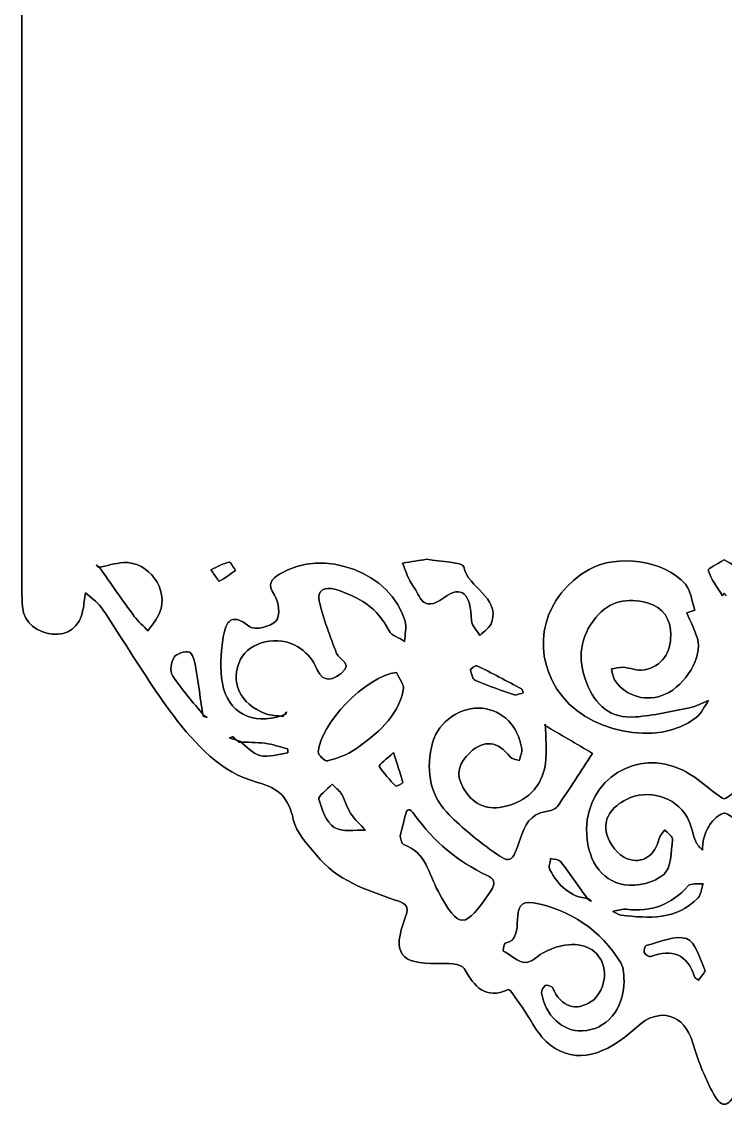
# Model space of a CAD drawing. Header units: millimetres. Extents: x 12008 to 13448, y 11557 to 13821.
# Drawn here: x 12008 to 12729, y 11557 to 12666 of the extents above; entities that cross this region are included whole.
import ezdxf

# ---------------------------------------------------------------- set-up
doc = ezdxf.new("R2010")
doc.units = ezdxf.units.MM
doc.layers.get('0').update_dxf_attribs({"linetype": 'CONTINUOUS'})

msp = doc.modelspace()

# ---------------------------------------------------------------- linework, layer by layer
for p, q in [((12087.2, 12106.8), (12084.9, 12109.4)), ((12084.9, 12109.4), (12087.2, 12106.8)), ((12087.2, 12106.8), (12087.9, 12107.5)), ((12087.9, 12107.5), (12087.2, 12106.8)), ((12194.2, 11954.5), (12195, 11955.4)), ((12195, 11955.4), (12194.2, 11954.5)), ((12276.2, 11954.4), (12275.3, 11955.3)), ((12275.3, 11955.3), (12276.2, 11954.4)), ((12545, 11946.2), (12544.2, 11945.4)), ((12545, 11946.2), (12544.2, 11945.4)), ((12544.2, 11945.4), (12545, 11946.2)), ((12544.2, 11945.4), (12545, 11946.2)), ((12231.8, 11928.9), (12231, 11928)), ((12231, 11928), (12231.8, 11928.9)), ((12589.5, 11767.5), (12588.7, 11766.7)), ((12588.7, 11766.7), (12589.5, 11767.5))]:
    msp.add_line(p, q)
for points in [[(12008.6, 12689), (12008.6, 12571.1), (12008.6, 12453.1), (12008.6, 12335.2)], [(12008.6, 12335.2), (12008.6, 12453.1), (12008.6, 12571.1), (12008.6, 12689)], [(12008.6, 12335.2), (12008.6, 12256.2), (12008.6, 12177.2), (12008.6, 12098.2)], [(12008.6, 12098.2), (12008.6, 12177.2), (12008.6, 12256.2), (12008.6, 12335.2)], [(12272.5, 12100.1), (12317, 12128), (12387.6, 12101.6), (12401.2, 12052)], [(12401.2, 12052), (12387.6, 12101.6), (12317, 12128), (12272.5, 12100.1)], [(12688.5, 12089.8), (12667.5, 12114.4), (12618.2, 12121.2), (12589.8, 12104.9)], [(12589.8, 12104.9), (12618.2, 12121.2), (12667.5, 12114.4), (12688.5, 12089.8)], [(12084.9, 12109.4), (12085.9, 12108.8), (12086.9, 12108.1), (12087.9, 12107.5)], [(12087.9, 12107.5), (12086.9, 12108.1), (12085.9, 12108.8), (12084.9, 12109.4)], [(12087.2, 12106.8), (12095.6, 12108.6), (12104.1, 12111.5), (12112.6, 12112)], [(12112.6, 12112), (12104.1, 12111.5), (12095.6, 12108.6), (12087.2, 12106.8)], [(12087.9, 12107.5), (12099.8, 12090.6), (12111.5, 12073.5), (12123.8, 12056.9)], [(12123.8, 12056.9), (12111.5, 12073.5), (12099.8, 12090.6), (12087.9, 12107.5)], [(12112.6, 12112), (12138.4, 12113.6), (12159.6, 12084.3), (12149.8, 12060.6)], [(12149.8, 12060.6), (12159.6, 12084.3), (12138.4, 12113.6), (12112.6, 12112)], [(12202.2, 12104.7), (12209.5, 12108), (12215, 12111.2), (12221, 12112.4)], [(12221, 12112.4), (12215, 12111.2), (12209.5, 12108), (12202.2, 12104.7)], [(12221, 12112.4), (12222.4, 12112.8), (12225.3, 12106.9), (12227.5, 12103.9)], [(12227.5, 12103.9), (12225.3, 12106.9), (12222.4, 12112.8), (12221, 12112.4)], [(12398.7, 12111.4), (12407.4, 12112.8), (12416, 12114.2), (12423.5, 12115.4)], [(12423.5, 12115.4), (12416, 12114.2), (12407.4, 12112.8), (12398.7, 12111.4)], [(12398.7, 12111.4), (12402.2, 12103.4), (12404.5, 12094.6), (12409.6, 12087.8)], [(12409.6, 12087.8), (12404.5, 12094.6), (12402.2, 12103.4), (12398.7, 12111.4)], [(12461.4, 12107.8), (12460.5, 12112.4), (12437.7, 12112.8), (12423.5, 12115.4)], [(12423.5, 12115.4), (12437.7, 12112.8), (12460.5, 12112.4), (12461.4, 12107.8)], [(12490.3, 12051.2), (12497.9, 12077.7), (12465.7, 12085.3), (12461.4, 12107.8)], [(12461.4, 12107.8), (12465.7, 12085.3), (12497.9, 12077.7), (12490.3, 12051.2)], [(12711.9, 12104.1), (12711.4, 12105.7), (12720.3, 12110.1), (12728.3, 12114.7)], [(12728.3, 12114.7), (12720.3, 12110.1), (12711.4, 12105.7), (12711.9, 12104.1)], [(12744.8, 12104.1), (12745.2, 12105.7), (12736.4, 12110.1), (12728.3, 12114.7)], [(12728.3, 12114.7), (12736.4, 12110.1), (12745.2, 12105.7), (12744.8, 12104.1)], [(12009.2, 12066.9), (12008.4, 12077.3), (12008.6, 12087.8), (12008.6, 12098.2)], [(12008.6, 12098.2), (12008.6, 12087.8), (12008.4, 12077.3), (12009.2, 12066.9)], [(12210.8, 12092.9), (12210.3, 12092.7), (12206.5, 12098.7), (12202.2, 12104.7)], [(12202.2, 12104.7), (12206.5, 12098.7), (12210.3, 12092.7), (12210.8, 12092.9)], [(12227.5, 12103.9), (12222, 12100.1), (12216.6, 12096.1), (12210.8, 12092.9)], [(12210.8, 12092.9), (12216.6, 12096.1), (12222, 12100.1), (12227.5, 12103.9)], [(12267.4, 12078.7), (12259.1, 12090.1), (12265, 12095.5), (12272.5, 12100.1)], [(12272.5, 12100.1), (12265, 12095.5), (12259.1, 12090.1), (12267.4, 12078.7)], [(12589.8, 12104.9), (12543.5, 12078.4), (12529.4, 12025.6), (12556.9, 11982.3)], [(12556.9, 11982.3), (12529.4, 12025.6), (12543.5, 12078.4), (12589.8, 12104.9)], [(12726.4, 12078.1), (12721.2, 12086.7), (12714.8, 12094.8), (12711.9, 12104.1)], [(12711.9, 12104.1), (12714.8, 12094.8), (12721.2, 12086.7), (12726.4, 12078.1)], [(12330.2, 12084.4), (12319, 12087.8), (12310.8, 12083.7), (12313.3, 12072.4)], [(12313.3, 12072.4), (12310.8, 12083.7), (12319, 12087.8), (12330.2, 12084.4)], [(12330.2, 12084.4), (12353.8, 12077.1), (12373.4, 12065.4), (12384.9, 12042)], [(12384.9, 12042), (12373.4, 12065.4), (12353.8, 12077.1), (12330.2, 12084.4)], [(12409.6, 12087.8), (12416.9, 12078.2), (12418.5, 12059.8), (12440.8, 12075.9)], [(12440.8, 12075.9), (12418.5, 12059.8), (12416.9, 12078.2), (12409.6, 12087.8)], [(12440.8, 12075.9), (12459.7, 12089.6), (12468.3, 12080.2), (12469.4, 12052.5)], [(12469.4, 12052.5), (12468.3, 12080.2), (12459.7, 12089.6), (12440.8, 12075.9)], [(12698, 12063.4), (12695, 12072.3), (12694.1, 12083.1), (12688.5, 12089.8)], [(12688.5, 12089.8), (12694.1, 12083.1), (12695, 12072.3), (12698, 12063.4)], [(12071.2, 12063.5), (12072.3, 12069.3), (12072.9, 12075.2), (12073.7, 12081.1)], [(12073.7, 12081.1), (12072.9, 12075.2), (12072.3, 12069.3), (12071.2, 12063.5)], [(12269.2, 12052.3), (12273.5, 12057), (12272, 12072.3), (12267.4, 12078.7)], [(12267.4, 12078.7), (12272, 12072.3), (12273.5, 12057), (12269.2, 12052.3)], [(12313.3, 12072.4), (12317.4, 12054.1), (12324.5, 12036.5), (12331.1, 12018.8)], [(12331.1, 12018.8), (12324.5, 12036.5), (12317.4, 12054.1), (12313.3, 12072.4)], [(12649.3, 12070.8), (12629.2, 12076.1), (12610.3, 12072.8), (12596.7, 12055.8)], [(12596.7, 12055.8), (12610.3, 12072.8), (12629.2, 12076.1), (12649.3, 12070.8)], [(12728.3, 12080.5), (12727.7, 12079.7), (12727, 12078.9), (12726.4, 12078.1)], [(12726.4, 12078.1), (12727, 12078.9), (12727.7, 12079.7), (12728.3, 12080.5)], [(12728.3, 12080.5), (12729, 12079.7), (12729.7, 12078.9), (12730.3, 12078.1)], [(12730.3, 12078.1), (12729.7, 12078.9), (12729, 12079.7), (12728.3, 12080.5)], [(12039.6, 12038.8), (12025, 12040.7), (12010.7, 12048.7), (12009.2, 12066.9)], [(12009.2, 12066.9), (12010.7, 12048.7), (12025, 12040.7), (12039.6, 12038.8)], [(12039.6, 12038.8), (12055.7, 12036.7), (12068, 12045.9), (12071.2, 12063.5)], [(12071.2, 12063.5), (12068, 12045.9), (12055.7, 12036.7), (12039.6, 12038.8)], [(12214.5, 12032.9), (12216.8, 12048.1), (12220.8, 12063.4), (12242.2, 12046.2)], [(12242.2, 12046.2), (12220.8, 12063.4), (12216.8, 12048.1), (12214.5, 12032.9)], [(12673.5, 12037.6), (12673.7, 12054), (12665.8, 12066.5), (12649.3, 12070.8)], [(12649.3, 12070.8), (12665.8, 12066.5), (12673.7, 12054), (12673.5, 12037.6)], [(12698, 12063.4), (12695.4, 12062.4), (12692.7, 12061.4), (12690, 12060.4)], [(12690, 12060.4), (12692.7, 12061.4), (12695.4, 12062.4), (12698, 12063.4)], [(12137.9, 12042.1), (12133.2, 12047), (12127.8, 12051.4), (12123.8, 12056.9)], [(12123.8, 12056.9), (12127.8, 12051.4), (12133.2, 12047), (12137.9, 12042.1)], [(12149.8, 12060.6), (12147.1, 12053.9), (12142, 12048.2), (12137.9, 12042.1)], [(12137.9, 12042.1), (12142, 12048.2), (12147.1, 12053.9), (12149.8, 12060.6)], [(12242.2, 12046.2), (12247, 12042.3), (12263.9, 12046.4), (12269.2, 12052.3)], [(12269.2, 12052.3), (12263.9, 12046.4), (12247, 12042.3), (12242.2, 12046.2)], [(12401.2, 12052), (12402.9, 12045.6), (12401, 12038.2), (12400.8, 12031.3)], [(12400.8, 12031.3), (12401, 12038.2), (12402.9, 12045.6), (12401.2, 12052)], [(12469.4, 12052.5), (12469.7, 12047.3), (12475, 12042.3), (12478, 12037.2)], [(12478, 12037.2), (12475, 12042.3), (12469.7, 12047.3), (12469.4, 12052.5)], [(12478, 12037.2), (12482.2, 12041.8), (12488.7, 12045.8), (12490.3, 12051.2)], [(12490.3, 12051.2), (12488.7, 12045.8), (12482.2, 12041.8), (12478, 12037.2)], [(12596.7, 12055.8), (12580.5, 12035.8), (12577.4, 12014.2), (12587.1, 11989.1)], [(12587.1, 11989.1), (12577.4, 12014.2), (12580.5, 12035.8), (12596.7, 12055.8)], [(12690, 12060.4), (12693.6, 12051.7), (12697.9, 12043.1), (12700.7, 12034.1)], [(12700.7, 12034.1), (12697.9, 12043.1), (12693.6, 12051.7), (12690, 12060.4)], [(12400.8, 12031.3), (12395.4, 12034.8), (12387.4, 12037), (12384.9, 12042)], [(12384.9, 12042), (12387.4, 12037), (12395.4, 12034.8), (12400.8, 12031.3)], [(12109, 12036.8), (12127.1, 12009.5), (12144.1, 11981.2), (12163.9, 11955.2)], [(12163.9, 11955.2), (12144.1, 11981.2), (12127.1, 12009.5), (12109, 12036.8)], [(12214.1, 11988.5), (12211.5, 12002.9), (12212.4, 12018.3), (12214.5, 12032.9)], [(12214.5, 12032.9), (12212.4, 12018.3), (12211.5, 12002.9), (12214.1, 11988.5)], [(12291.5, 12025.7), (12271.4, 12038), (12241.6, 12031), (12232.7, 12013)], [(12232.7, 12013), (12241.6, 12031), (12271.4, 12038), (12291.5, 12025.7)], [(12673.5, 12037.6), (12673.3, 12019.5), (12664.9, 12005.7), (12646.1, 12002.1)], [(12646.1, 12002.1), (12664.9, 12005.7), (12673.3, 12019.5), (12673.5, 12037.6)], [(12700.7, 12034.1), (12706.3, 12015.8), (12689, 11986.4), (12667.7, 11977)], [(12667.7, 11977), (12689, 11986.4), (12706.3, 12015.8), (12700.7, 12034.1)], [(12164.6, 12015), (12167, 12018.8), (12175.6, 12021.4), (12180.2, 12020.1)], [(12180.2, 12020.1), (12175.6, 12021.4), (12167, 12018.8), (12164.6, 12015)], [(12180.2, 12020.1), (12183.5, 12019.2), (12185.6, 12011.1), (12186.6, 12005.9)], [(12186.6, 12005.9), (12185.6, 12011.1), (12183.5, 12019.2), (12180.2, 12020.1)], [(12309.1, 12006.5), (12305.9, 12014.1), (12298.7, 12021.2), (12291.5, 12025.7)], [(12291.5, 12025.7), (12298.7, 12021.2), (12305.9, 12014.1), (12309.1, 12006.5)], [(12162.8, 11996.4), (12160, 12000.6), (12161.5, 12010.2), (12164.6, 12015)], [(12164.6, 12015), (12161.5, 12010.2), (12160, 12000.6), (12162.8, 11996.4)], [(12186.6, 12005.9), (12189.5, 11988.8), (12191.7, 11971.6), (12194.2, 11954.5)], [(12194.2, 11954.5), (12191.7, 11971.6), (12189.5, 11988.8), (12186.6, 12005.9)], [(12232.7, 12013), (12221.3, 11990.1), (12231.8, 11966.9), (12258.5, 11957.1)], [(12258.5, 11957.1), (12231.8, 11966.9), (12221.3, 11990.1), (12232.7, 12013)], [(12474.9, 12006.3), (12473.6, 12007), (12468.1, 12003.1), (12468.3, 12002.1)], [(12468.3, 12002.1), (12468.1, 12003.1), (12473.6, 12007), (12474.9, 12006.3)], [(12520.5, 11982.5), (12505.4, 11990.7), (12490.3, 11998.8), (12474.9, 12006.3)], [(12474.9, 12006.3), (12490.3, 11998.8), (12505.4, 11990.7), (12520.5, 11982.5)], [(12195, 11955.4), (12184.1, 11968.9), (12172.3, 11981.9), (12162.8, 11996.4)], [(12162.8, 11996.4), (12172.3, 11981.9), (12184.1, 11968.9), (12195, 11955.4)], [(12312.3, 11917.9), (12313.9, 11946.2), (12360.2, 11995.2), (12392.5, 11999.5)], [(12392.5, 11999.5), (12360.2, 11995.2), (12313.9, 11946.2), (12312.3, 11917.9)], [(12399.4, 11981.4), (12400.6, 11987.1), (12394.7, 11994.2), (12392.5, 11999.5)], [(12392.5, 11999.5), (12394.7, 11994.2), (12400.6, 11987.1), (12399.4, 11981.4)], [(12468.3, 12002.1), (12469.1, 11998.1), (12470.5, 11992.3), (12473.3, 11991.1)], [(12473.3, 11991.1), (12470.5, 11992.3), (12469.1, 11998.1), (12468.3, 12002.1)], [(12612.6, 12003), (12616.6, 12003.6), (12620.5, 12004.9), (12624.4, 12004.7)], [(12624.4, 12004.7), (12620.5, 12004.9), (12616.6, 12003.6), (12612.6, 12003)], [(12616.7, 11990.6), (12614.3, 11994.1), (12613.9, 11998.8), (12612.6, 12003)], [(12612.6, 12003), (12613.9, 11998.8), (12614.3, 11994.1), (12616.7, 11990.6)], [(12624.4, 12004.7), (12631.7, 12004.2), (12639.3, 12000.8), (12646.1, 12002.1)], [(12646.1, 12002.1), (12639.3, 12000.8), (12631.7, 12004.2), (12624.4, 12004.7)], [(12275.3, 11955.3), (12244.5, 11945.2), (12219.6, 11957.8), (12214.1, 11988.5)], [(12214.1, 11988.5), (12219.6, 11957.8), (12244.5, 11945.2), (12275.3, 11955.3)], [(12473.3, 11991.1), (12486.8, 11985.3), (12500.8, 11980.9), (12514.3, 11976.1)], [(12514.3, 11976.1), (12500.8, 11980.9), (12486.8, 11985.3), (12473.3, 11991.1)], [(12587.1, 11989.1), (12596.5, 11965), (12611.7, 11951.9), (12637.2, 11953.8)], [(12637.2, 11953.8), (12611.7, 11951.9), (12596.5, 11965), (12587.1, 11989.1)], [(12616.7, 11990.6), (12627.9, 11974.3), (12649.3, 11968.9), (12667.7, 11977)], [(12667.7, 11977), (12649.3, 11968.9), (12627.9, 11974.3), (12616.7, 11990.6)], [(12350.3, 11920.7), (12372, 11936.4), (12393.7, 11953), (12399.4, 11981.4)], [(12399.4, 11981.4), (12393.7, 11953), (12372, 11936.4), (12350.3, 11920.7)], [(12514.3, 11976.1), (12517.3, 11977), (12519.9, 11977.8), (12522.4, 11978.6)], [(12522.4, 11978.6), (12519.9, 11977.8), (12517.3, 11977), (12514.3, 11976.1)], [(12522.4, 11978.6), (12521.8, 11980), (12521.5, 11982), (12520.5, 11982.5)], [(12520.5, 11982.5), (12521.5, 11982), (12521.8, 11980), (12522.4, 11978.6)], [(12556.9, 11982.3), (12585.1, 11937.8), (12660.3, 11922.2), (12699.5, 11953.1)], [(12699.5, 11953.1), (12660.3, 11922.2), (12585.1, 11937.8), (12556.9, 11982.3)], [(12429.4, 11927.4), (12435.2, 11949.4), (12459, 11964.9), (12480.5, 11962.7)], [(12480.5, 11962.7), (12459, 11964.9), (12435.2, 11949.4), (12429.4, 11927.4)], [(12480.5, 11962.7), (12501.1, 11960.6), (12517.3, 11944.4), (12520.8, 11921.5)], [(12520.8, 11921.5), (12517.3, 11944.4), (12501.1, 11960.6), (12480.5, 11962.7)], [(12692.6, 11963.1), (12674.2, 11959.4), (12655.8, 11955.2), (12637.2, 11953.8)], [(12637.2, 11953.8), (12655.8, 11955.2), (12674.2, 11959.4), (12692.6, 11963.1)], [(12692.6, 11963.1), (12699.4, 11964.5), (12705.8, 11968.1), (12712.3, 11970.7)], [(12712.3, 11970.7), (12705.8, 11968.1), (12699.4, 11964.5), (12692.6, 11963.1)], [(12712.3, 11970.7), (12708.1, 11964.8), (12705, 11957.5), (12699.5, 11953.1)], [(12699.5, 11953.1), (12705, 11957.5), (12708.1, 11964.8), (12712.3, 11970.7)], [(12250.1, 11886.8), (12212.2, 11896.9), (12186.7, 11925.4), (12163.9, 11955.2)], [(12163.9, 11955.2), (12186.7, 11925.4), (12212.2, 11896.9), (12250.1, 11886.8)], [(12194.2, 11954.5), (12195.6, 11954.2), (12197, 11953.8), (12198.4, 11953.5)], [(12198.4, 11953.5), (12197, 11953.8), (12195.6, 11954.2), (12194.2, 11954.5)], [(12198.4, 11953.5), (12197.3, 11954.1), (12196.1, 11954.8), (12195, 11955.4)], [(12195, 11955.4), (12196.1, 11954.8), (12197.3, 11954.1), (12198.4, 11953.5)], [(12258.5, 11957.1), (12264, 11955.1), (12270.3, 11955.3), (12276.2, 11954.4)], [(12276.2, 11954.4), (12270.3, 11955.3), (12264, 11955.1), (12258.5, 11957.1)], [(12278.9, 11956.7), (12277.9, 11956), (12276.5, 11955.7), (12275.3, 11955.3)], [(12275.3, 11955.3), (12276.5, 11955.7), (12277.9, 11956), (12278.9, 11956.7)], [(12276.2, 11954.4), (12277.3, 11956), (12278.5, 11957.5), (12279.6, 11959)], [(12279.6, 11959), (12278.5, 11957.5), (12277.3, 11956), (12276.2, 11954.4)], [(12279.6, 11959), (12279.4, 11958.2), (12279.4, 11957.1), (12278.9, 11956.7)], [(12278.9, 11956.7), (12279.4, 11957.1), (12279.4, 11958.2), (12279.6, 11959)], [(12544.2, 11945.4), (12560.5, 11935.8), (12576.8, 11926.2), (12593.2, 11916.5)], [(12593.2, 11916.5), (12576.8, 11926.2), (12560.5, 11935.8), (12544.2, 11945.4)], [(12545, 11946.2), (12545.1, 11932.8), (12546.9, 11919.2), (12545.1, 11906.1)], [(12545.1, 11906.1), (12546.9, 11919.2), (12545.1, 11932.8), (12545, 11946.2)], [(12221.5, 11932.3), (12222.6, 11932.7), (12224.1, 11933.7), (12224.7, 11933.3)], [(12224.7, 11933.3), (12224.1, 11933.7), (12222.6, 11932.7), (12221.5, 11932.3)], [(12231.8, 11928.9), (12228.4, 11930), (12224.9, 11931.2), (12221.5, 11932.3)], [(12221.5, 11932.3), (12224.9, 11931.2), (12228.4, 11930), (12231.8, 11928.9)], [(12224.7, 11933.3), (12227, 11931.7), (12228.9, 11929.8), (12231, 11928)], [(12231, 11928), (12228.9, 11929.8), (12227, 11931.7), (12224.7, 11933.3)], [(12257.5, 11926.8), (12248.8, 11928), (12239.9, 11927.7), (12231, 11928)], [(12231, 11928), (12239.9, 11927.7), (12248.8, 11928), (12257.5, 11926.8)], [(12231.8, 11928.9), (12238.7, 11923.8), (12245, 11916), (12252.6, 11914.3)], [(12252.6, 11914.3), (12245, 11916), (12238.7, 11923.8), (12231.8, 11928.9)], [(12467.5, 11917.2), (12482.7, 11931.1), (12496.5, 11928.9), (12509, 11912.8)], [(12509, 11912.8), (12496.5, 11928.9), (12482.7, 11931.1), (12467.5, 11917.2)], [(12252.6, 11914.3), (12261.5, 11912.3), (12271.5, 11915.7), (12281, 11916.9)], [(12281, 11916.9), (12271.5, 11915.7), (12261.5, 11912.3), (12252.6, 11914.3)], [(12280.9, 11921), (12273.2, 11923.2), (12265.5, 11925.8), (12257.5, 11926.8)], [(12257.5, 11926.8), (12265.5, 11925.8), (12273.2, 11923.2), (12280.9, 11921)], [(12281, 11916.9), (12281.2, 11917), (12281.3, 11920.9), (12280.9, 11921)], [(12280.9, 11921), (12281.3, 11920.9), (12281.2, 11917), (12281, 11916.9)], [(12312.3, 11917.9), (12312.1, 11914.9), (12319.3, 11908.3), (12321.6, 11908.9)], [(12321.6, 11908.9), (12319.3, 11908.3), (12312.1, 11914.9), (12312.3, 11917.9)], [(12321.6, 11908.9), (12331.5, 11911.6), (12342.1, 11914.8), (12350.3, 11920.7)], [(12350.3, 11920.7), (12342.1, 11914.8), (12331.5, 11911.6), (12321.6, 11908.9)], [(12389.5, 11917.3), (12382.6, 11910.9), (12374.2, 11904.5), (12374.8, 11903.5)], [(12374.8, 11903.5), (12374.2, 11904.5), (12382.6, 11910.9), (12389.5, 11917.3)], [(12398.8, 11886.7), (12396.4, 11896.1), (12393.3, 11905.3), (12389.5, 11917.3)], [(12389.5, 11917.3), (12393.3, 11905.3), (12396.4, 11896.1), (12398.8, 11886.7)], [(12429.4, 11927.4), (12422.7, 11901.6), (12425.3, 11876.3), (12444.1, 11856.1)], [(12444.1, 11856.1), (12425.3, 11876.3), (12422.7, 11901.6), (12429.4, 11927.4)], [(12460.8, 11881.3), (12452.5, 11895.4), (12456.5, 11907.1), (12467.5, 11917.2)], [(12467.5, 11917.2), (12456.5, 11907.1), (12452.5, 11895.4), (12460.8, 11881.3)], [(12518.3, 11909.1), (12519.2, 11913.3), (12521.4, 11917.6), (12520.8, 11921.5)], [(12520.8, 11921.5), (12521.4, 11917.6), (12519.2, 11913.3), (12518.3, 11909.1)], [(12685, 11899.6), (12638.9, 11922), (12587.7, 11890.1), (12587.3, 11839.2)], [(12587.3, 11839.2), (12587.7, 11890.1), (12638.9, 11922), (12685, 11899.6)], [(12501.5, 11861.7), (12525.2, 11866.3), (12541.6, 11881.3), (12545.1, 11906.1)], [(12545.1, 11906.1), (12541.6, 11881.3), (12525.2, 11866.3), (12501.5, 11861.7)], [(12509, 11912.8), (12510.8, 11910.5), (12515.1, 11910.3), (12518.3, 11909.1)], [(12518.3, 11909.1), (12515.1, 11910.3), (12510.8, 11910.5), (12509, 11912.8)], [(12557.4, 11862.1), (12569.8, 11879.9), (12581.3, 11898.3), (12593.2, 11916.5)], [(12593.2, 11916.5), (12581.3, 11898.3), (12569.8, 11879.9), (12557.4, 11862.1)], [(12374.8, 11903.5), (12379.3, 11896), (12385.5, 11889.3), (12391.7, 11882.9)], [(12391.7, 11882.9), (12385.5, 11889.3), (12379.3, 11896), (12374.8, 11903.5)], [(12685, 11899.6), (12694.2, 11895.1), (12702.8, 11888.8), (12710.8, 11882.3)], [(12710.8, 11882.3), (12702.8, 11888.8), (12694.2, 11895.1), (12685, 11899.6)], [(12286.7, 11848.7), (12282.1, 11870.9), (12271.8, 11881), (12250.1, 11886.8)], [(12250.1, 11886.8), (12271.8, 11881), (12282.1, 11870.9), (12286.7, 11848.7)], [(12326.6, 11885), (12320.9, 11878.9), (12311.9, 11872.7), (12312.9, 11869.5)], [(12312.9, 11869.5), (12311.9, 11872.7), (12320.9, 11878.9), (12326.6, 11885)], [(12336.6, 11874.2), (12334.8, 11877.5), (12331.3, 11880), (12326.6, 11885)], [(12326.6, 11885), (12331.3, 11880), (12334.8, 11877.5), (12336.6, 11874.2)], [(12391.7, 11882.9), (12392.2, 11882.3), (12398.9, 11886), (12398.8, 11886.7)], [(12398.8, 11886.7), (12398.9, 11886), (12392.2, 11882.3), (12391.7, 11882.9)], [(12345.7, 11854.6), (12341.8, 11860.5), (12340, 11867.9), (12336.6, 11874.2)], [(12336.6, 11874.2), (12340, 11867.9), (12341.8, 11860.5), (12345.7, 11854.6)], [(12501.5, 11861.7), (12482.7, 11858), (12470.1, 11865.5), (12460.8, 11881.3)], [(12460.8, 11881.3), (12470.1, 11865.5), (12482.7, 11858), (12501.5, 11861.7)], [(12628, 11869.3), (12649.8, 11880.3), (12677.9, 11872.5), (12690.3, 11851.1)], [(12690.3, 11851.1), (12677.9, 11872.5), (12649.8, 11880.3), (12628, 11869.3)], [(12710.8, 11882.3), (12718.9, 11875.7), (12724, 11871.6), (12728.3, 11869.8)], [(12728.3, 11869.8), (12724, 11871.6), (12718.9, 11875.7), (12710.8, 11882.3)], [(12745.8, 11882.3), (12737.8, 11875.7), (12732.7, 11871.6), (12728.3, 11869.8)], [(12728.3, 11869.8), (12732.7, 11871.6), (12737.8, 11875.7), (12745.8, 11882.3)], [(12312.9, 11869.5), (12316, 11858.9), (12320.4, 11846), (12328.7, 11840.6)], [(12328.7, 11840.6), (12320.4, 11846), (12316, 11858.9), (12312.9, 11869.5)], [(12545.4, 11857), (12549.6, 11857.7), (12555.2, 11859), (12557.4, 11862.1)], [(12557.4, 11862.1), (12555.2, 11859), (12549.6, 11857.7), (12545.4, 11857)], [(12608, 11833.5), (12603.4, 11849.7), (12613.4, 11861.8), (12628, 11869.3)], [(12628, 11869.3), (12613.4, 11861.8), (12603.4, 11849.7), (12608, 11833.5)], [(12360.7, 11837.7), (12355.6, 11843.3), (12349.8, 11848.4), (12345.7, 11854.6)], [(12345.7, 11854.6), (12349.8, 11848.4), (12355.6, 11843.3), (12360.7, 11837.7)], [(12401.1, 11851.6), (12399.9, 11845.8), (12398.2, 11840.1), (12396.1, 11831.8)], [(12396.1, 11831.8), (12398.2, 11840.1), (12399.9, 11845.8), (12401.1, 11851.6)], [(12411.1, 11853.3), (12405.8, 11860.8), (12403.1, 11860.7), (12401.1, 11851.6)], [(12401.1, 11851.6), (12403.1, 11860.7), (12405.8, 11860.8), (12411.1, 11853.3)], [(12411.1, 11853.3), (12430.5, 11826.4), (12455, 11805.6), (12485.2, 11791.4)], [(12485.2, 11791.4), (12455, 11805.6), (12430.5, 11826.4), (12411.1, 11853.3)], [(12444.1, 11856.1), (12457.2, 11842.1), (12472.4, 11829.8), (12487.9, 11818.4)], [(12487.9, 11818.4), (12472.4, 11829.8), (12457.2, 11842.1), (12444.1, 11856.1)], [(12519.5, 11829.5), (12523.9, 11842.7), (12529.7, 11854.3), (12545.4, 11857)], [(12545.4, 11857), (12529.7, 11854.3), (12523.9, 11842.7), (12519.5, 11829.5)], [(12690.3, 11851.1), (12694.6, 11843.5), (12695.8, 11834.2), (12699.1, 11826)], [(12699.1, 11826), (12695.8, 11834.2), (12694.6, 11843.5), (12690.3, 11851.1)], [(12714.8, 11845.2), (12719.2, 11850.9), (12723.8, 11854.2), (12728.5, 11855.2)], [(12728.5, 11855.2), (12723.8, 11854.2), (12719.2, 11850.9), (12714.8, 11845.2)], [(12741.8, 11845.2), (12737.5, 11850.9), (12732.8, 11854.2), (12728.2, 11855.2)], [(12728.2, 11855.2), (12732.8, 11854.2), (12737.5, 11850.9), (12741.8, 11845.2)], [(12286.7, 11848.7), (12289.5, 11835.3), (12301.3, 11823.4), (12310.5, 11812)], [(12310.5, 11812), (12301.3, 11823.4), (12289.5, 11835.3), (12286.7, 11848.7)], [(12328.7, 11840.6), (12336.5, 11835.4), (12349.8, 11838.3), (12360.7, 11837.7)], [(12360.7, 11837.7), (12349.8, 11838.3), (12336.5, 11835.4), (12328.7, 11840.6)], [(12626.2, 11781.9), (12600.6, 11786), (12587.1, 11809.2), (12587.3, 11839.2)], [(12587.3, 11839.2), (12587.1, 11809.2), (12600.6, 11786), (12626.2, 11781.9)], [(12707.3, 11829.5), (12709.1, 11835), (12711.4, 11840.7), (12714.8, 11845.2)], [(12714.8, 11845.2), (12711.4, 11840.7), (12709.1, 11835), (12707.3, 11829.5)], [(12396.1, 11831.8), (12396.6, 11830.3), (12397.2, 11823.8), (12399.6, 11823)], [(12399.6, 11823), (12397.2, 11823.8), (12396.6, 11830.3), (12396.1, 11831.8)], [(12487.9, 11818.4), (12509.9, 11802.3), (12510.5, 11803), (12519.5, 11829.5)], [(12519.5, 11829.5), (12510.5, 11803), (12509.9, 11802.3), (12487.9, 11818.4)], [(12608, 11833.5), (12610.7, 11823.7), (12619.7, 11811.6), (12628.7, 11808.5)], [(12628.7, 11808.5), (12619.7, 11811.6), (12610.7, 11823.7), (12608, 11833.5)], [(12628.7, 11808.5), (12644.5, 11802.9), (12657.2, 11811.4), (12661.6, 11829.1)], [(12661.6, 11829.1), (12657.2, 11811.4), (12644.5, 11802.9), (12628.7, 11808.5)], [(12661.6, 11829.1), (12662.4, 11832.4), (12665.4, 11835.2), (12667.3, 11838.2)], [(12667.3, 11838.2), (12665.4, 11835.2), (12662.4, 11832.4), (12661.6, 11829.1)], [(12667.3, 11838.2), (12670.2, 11834.8), (12675.8, 11831.1), (12675.4, 11828.1)], [(12675.4, 11828.1), (12675.8, 11831.1), (12670.2, 11834.8), (12667.3, 11838.2)], [(12707.3, 11829.5), (12706, 11825.7), (12706.3, 11821.4), (12705.9, 11817.3)], [(12705.9, 11817.3), (12706.3, 11821.4), (12706, 11825.7), (12707.3, 11829.5)], [(12399.6, 11823), (12423, 11815.1), (12425.1, 11793.6), (12435, 11775.3)], [(12435, 11775.3), (12425.1, 11793.6), (12423, 11815.1), (12399.6, 11823)], [(12705.9, 11817.3), (12703.5, 11820.2), (12700.4, 11822.7), (12699.1, 11826)], [(12699.1, 11826), (12700.4, 11822.7), (12703.5, 11820.2), (12705.9, 11817.3)], [(12391, 11766.2), (12361.3, 11776.5), (12331.3, 11786.5), (12310.5, 11812)], [(12310.5, 11812), (12331.3, 11786.5), (12361.3, 11776.5), (12391, 11766.2)], [(12549.5, 11797.2), (12548, 11800.1), (12550, 11804.8), (12550.4, 11808.7)], [(12550.4, 11808.7), (12550, 11804.8), (12548, 11800.1), (12549.5, 11797.2)], [(12550.4, 11808.7), (12554, 11807.7), (12559.1, 11807.8), (12560.9, 11805.4)], [(12560.9, 11805.4), (12559.1, 11807.8), (12554, 11807.7), (12550.4, 11808.7)], [(12589.5, 11767.5), (12570.1, 11769.2), (12558.1, 11781.2), (12549.5, 11797.2)], [(12549.5, 11797.2), (12558.1, 11781.2), (12570.1, 11769.2), (12589.5, 11767.5)], [(12560.9, 11805.4), (12570.6, 11792.9), (12579.5, 11779.7), (12588.7, 11766.7)], [(12588.7, 11766.7), (12579.5, 11779.7), (12570.6, 11792.9), (12560.9, 11805.4)], [(12485.2, 11791.4), (12492, 11788.2), (12495.3, 11784.6), (12488.7, 11774.9)], [(12488.7, 11774.9), (12495.3, 11784.6), (12492, 11788.2), (12485.2, 11791.4)], [(12706.7, 11782.8), (12701.4, 11782.3), (12693.8, 11783.7), (12691.3, 11780.8)], [(12691.3, 11780.8), (12693.8, 11783.7), (12701.4, 11782.3), (12706.7, 11782.8)], [(12488.7, 11774.9), (12462.5, 11736.6), (12457, 11734.7), (12435, 11775.3)], [(12435, 11775.3), (12457, 11734.7), (12462.5, 11736.6), (12488.7, 11774.9)], [(12691.3, 11780.8), (12674.3, 11761.3), (12653.4, 11753.9), (12628.1, 11756.7)], [(12628.1, 11756.7), (12653.4, 11753.9), (12674.3, 11761.3), (12691.3, 11780.8)], [(12701.4, 11768.4), (12704.6, 11771.8), (12705, 11778), (12706.7, 11782.8)], [(12706.7, 11782.8), (12705, 11778), (12704.6, 11771.8), (12701.4, 11768.4)], [(12401.5, 11748.2), (12407, 11762.3), (12398.6, 11763.6), (12391, 11766.2)], [(12391, 11766.2), (12398.6, 11763.6), (12407, 11762.3), (12401.5, 11748.2)], [(12503.9, 11721.9), (12527.9, 11726.5), (12503.8, 11768.7), (12532.9, 11763.3)], [(12532.9, 11763.3), (12503.8, 11768.7), (12527.9, 11726.5), (12503.9, 11721.9)], [(12622.3, 11701.9), (12601.7, 11735.3), (12570.2, 11756.5), (12532.9, 11763.3)], [(12532.9, 11763.3), (12570.2, 11756.5), (12601.7, 11735.3), (12622.3, 11701.9)], [(12588.7, 11766.7), (12589.9, 11766.1), (12591, 11765.6), (12592.2, 11765)], [(12592.2, 11765), (12591, 11765.6), (12589.9, 11766.1), (12588.7, 11766.7)], [(12592.2, 11765), (12591.3, 11765.8), (12590.4, 11766.7), (12589.5, 11767.5)], [(12589.5, 11767.5), (12590.4, 11766.7), (12591.3, 11765.8), (12592.2, 11765)], [(12622.8, 11750.6), (12651, 11747.4), (12679.2, 11745.5), (12701.4, 11768.4)], [(12701.4, 11768.4), (12679.2, 11745.5), (12651, 11747.4), (12622.8, 11750.6)], [(12628.1, 11756.7), (12624, 11757.2), (12619.7, 11755.5), (12614.2, 11754.6)], [(12614.2, 11754.6), (12619.7, 11755.5), (12624, 11757.2), (12628.1, 11756.7)], [(12622.8, 11750.6), (12620.3, 11750.9), (12618.1, 11752.7), (12614.2, 11754.6)], [(12614.2, 11754.6), (12618.1, 11752.7), (12620.3, 11750.9), (12622.8, 11750.6)], [(12434.1, 11701.2), (12396.5, 11700.3), (12387.4, 11711.8), (12401.5, 11748.2)], [(12401.5, 11748.2), (12387.4, 11711.8), (12396.5, 11700.3), (12434.1, 11701.2)], [(12689.7, 11726.6), (12677.9, 11730.5), (12662.2, 11723), (12648.4, 11719.7)], [(12648.4, 11719.7), (12662.2, 11723), (12677.9, 11730.5), (12689.7, 11726.6)], [(12501.9, 11714), (12502.2, 11716.8), (12502.7, 11721.7), (12503.9, 11721.9)], [(12503.9, 11721.9), (12502.7, 11721.7), (12502.2, 11716.8), (12501.9, 11714)], [(12568.9, 11720.4), (12557.6, 11719.3), (12544.8, 11714.9), (12536.4, 11707.7)], [(12536.4, 11707.7), (12544.8, 11714.9), (12557.6, 11719.3), (12568.9, 11720.4)], [(12605.4, 11694.8), (12602.3, 11712.9), (12587, 11722.3), (12568.9, 11720.4)], [(12568.9, 11720.4), (12587, 11722.3), (12602.3, 11712.9), (12605.4, 11694.8)], [(12648.4, 11719.7), (12647.1, 11719.4), (12645.5, 11714.3), (12646.3, 11712.4)], [(12646.3, 11712.4), (12645.5, 11714.3), (12647.1, 11719.4), (12648.4, 11719.7)], [(12708.5, 11694.4), (12703.2, 11706), (12698.7, 11723.6), (12689.7, 11726.6)], [(12689.7, 11726.6), (12698.7, 11723.6), (12703.2, 11706), (12708.5, 11694.4)], [(12505.7, 11711.9), (12504.5, 11712.7), (12501.9, 11713.4), (12501.9, 11714)], [(12501.9, 11714), (12501.9, 11713.4), (12504.5, 11712.7), (12505.7, 11711.9)], [(12536.4, 11707.7), (12522.7, 11695.8), (12515.2, 11705.8), (12505.7, 11711.9)], [(12505.7, 11711.9), (12515.2, 11705.8), (12522.7, 11695.8), (12536.4, 11707.7)], [(12653, 11708.2), (12651.4, 11707.6), (12647.1, 11710.3), (12646.3, 11712.4)], [(12646.3, 11712.4), (12647.1, 11710.3), (12651.4, 11707.6), (12653, 11708.2)], [(12653, 11708.2), (12675.3, 11716.9), (12690.3, 11710.5), (12697.9, 11687.4)], [(12697.9, 11687.4), (12690.3, 11710.5), (12675.3, 11716.9), (12653, 11708.2)], [(12461.8, 11695.9), (12458.6, 11701.3), (12443.6, 11701.5), (12434.1, 11701.2)], [(12434.1, 11701.2), (12443.6, 11701.5), (12458.6, 11701.3), (12461.8, 11695.9)], [(12461.8, 11695.9), (12472.8, 11677.3), (12482.9, 11663.7), (12507.2, 11674.5)], [(12507.2, 11674.5), (12482.9, 11663.7), (12472.8, 11677.3), (12461.8, 11695.9)], [(12594.5, 11664), (12602, 11669.8), (12607, 11685.1), (12605.4, 11694.8)], [(12605.4, 11694.8), (12607, 11685.1), (12602, 11669.8), (12594.5, 11664)], [(12622.3, 11701.9), (12625.9, 11696), (12625.1, 11687.5), (12625.7, 11683.5)], [(12625.7, 11683.5), (12625.1, 11687.5), (12625.9, 11696), (12622.3, 11701.9)], [(12701.9, 11684.1), (12699.9, 11685.7), (12698.3, 11686.3), (12697.9, 11687.4)], [(12697.9, 11687.4), (12698.3, 11686.3), (12699.9, 11685.7), (12701.9, 11684.1)], [(12701.9, 11684.1), (12704.3, 11687.6), (12709.4, 11692.4), (12708.5, 11694.4)], [(12708.5, 11694.4), (12709.4, 11692.4), (12704.3, 11687.6), (12701.9, 11684.1)], [(12507.2, 11674.5), (12508.7, 11675.1), (12515.4, 11664.4), (12519.5, 11658.8)], [(12519.5, 11658.8), (12515.4, 11664.4), (12508.7, 11675.1), (12507.2, 11674.5)], [(12544.9, 11678.5), (12542.9, 11676.9), (12540.9, 11673.4), (12541.2, 11671)], [(12541.2, 11671), (12540.9, 11673.4), (12542.9, 11676.9), (12544.9, 11678.5)], [(12544.9, 11678.5), (12546.2, 11679.4), (12549.7, 11678), (12551.8, 11676.9)], [(12551.8, 11676.9), (12549.7, 11678), (12546.2, 11679.4), (12544.9, 11678.5)], [(12551.8, 11676.9), (12552.9, 11676.4), (12553.2, 11674.4), (12553.9, 11673.1)], [(12553.9, 11673.1), (12553.2, 11674.4), (12552.9, 11676.4), (12551.8, 11676.9)], [(12553.9, 11673.1), (12563.8, 11653.7), (12580.2, 11652.8), (12594.5, 11664)], [(12594.5, 11664), (12580.2, 11652.8), (12563.8, 11653.7), (12553.9, 11673.1)], [(12582.8, 11632), (12607.4, 11633.3), (12625.7, 11653.7), (12625.7, 11683.5)], [(12625.7, 11683.5), (12625.7, 11653.7), (12607.4, 11633.3), (12582.8, 11632)], [(12541.2, 11671), (12543.9, 11648.5), (12562.9, 11631), (12582.8, 11632)], [(12582.8, 11632), (12562.9, 11631), (12543.9, 11648.5), (12541.2, 11671)], [(12519.5, 11658.8), (12529.8, 11644.7), (12537.2, 11626.8), (12550.6, 11617.1)], [(12550.6, 11617.1), (12537.2, 11626.8), (12529.8, 11644.7), (12519.5, 11658.8)], [(12638.6, 11636), (12661.9, 11657.3), (12687.6, 11649.4), (12696.1, 11619.5)], [(12696.1, 11619.5), (12687.6, 11649.4), (12661.9, 11657.3), (12638.6, 11636)], [(12550.6, 11617.1), (12576.9, 11598.1), (12605.7, 11606), (12638.6, 11636)], [(12638.6, 11636), (12605.7, 11606), (12576.9, 11598.1), (12550.6, 11617.1)]]:
    msp.add_open_spline(points, degree=3)
for points, knots in [([(12073.7, 12081.1), (12079, 12076.3), (12085.2, 12072.3), (12089.4, 12066.7), (12096.6, 12057.3), (12102.4, 12046.7), (12109, 12036.8)], [7, 7, 7, 7, 8, 8, 8, 9, 9, 9, 9]), ([(12109, 12036.8), (12102.4, 12046.7), (12096.6, 12057.3), (12089.4, 12066.7), (12085.2, 12072.3), (12079, 12076.3), (12073.7, 12081.1)], [73, 73, 73, 73, 74, 74, 74, 75, 75, 75, 75]), ([(12331.1, 12018.8), (12333.6, 12012.1), (12348.7, 12008.8), (12322.5, 11988.1), (12315.4, 11991.7), (12309.1, 12006.5)], [12, 12, 12, 12, 13, 13, 14, 14, 14, 14]), ([(12309.1, 12006.5), (12315.4, 11991.7), (12322.5, 11988.1), (12348.7, 12008.8), (12333.6, 12012.1), (12331.1, 12018.8)], [4, 4, 4, 4, 5, 5, 6, 6, 6, 6]), ([(12675.4, 11828.1), (12673.7, 11815.7), (12674.1, 11798.9), (12666.4, 11792.4), (12656.7, 11784.1), (12639.1, 11779.9), (12626.2, 11781.9)], [28, 28, 28, 28, 29, 29, 29, 30, 30, 30, 30]), ([(12626.2, 11781.9), (12639.1, 11779.9), (12656.7, 11784.1), (12666.4, 11792.4), (12674.1, 11798.9), (12673.7, 11815.7), (12675.4, 11828.1)], [1, 1, 1, 1, 2, 2, 2, 3, 3, 3, 3]), ([(12728.3, 11556.9), (12724.4, 11556.8), (12720.4, 11561.2), (12715.8, 11570.2), (12707.7, 11585.9), (12701, 11602.6), (12696.1, 11619.5)], [58.479638, 58.479638, 58.479638, 58.479638, 59, 59, 59, 60, 60, 60, 60]), ([(12696.1, 11619.5), (12701, 11602.6), (12707.7, 11585.9), (12715.8, 11570.2), (12720.4, 11561.2), (12724.4, 11556.8), (12728.3, 11556.9)], [22, 22, 22, 22, 23, 23, 23, 23.520362, 23.520362, 23.520362, 23.520362]), ([(12760.6, 11619.5), (12755.7, 11602.6), (12748.9, 11585.9), (12740.9, 11570.2), (12736.2, 11561.2), (12732.3, 11556.8), (12728.3, 11556.9)], [22, 22, 22, 22, 23, 23, 23, 23.520362, 23.520362, 23.520362, 23.520362]), ([(12728.3, 11556.9), (12732.3, 11556.8), (12736.2, 11561.2), (12740.9, 11570.2), (12748.9, 11585.9), (12755.7, 11602.6), (12760.6, 11619.5)], [58.479638, 58.479638, 58.479638, 58.479638, 59, 59, 59, 60, 60, 60, 60])]:
    msp.add_open_spline(points, degree=3, knots=knots)

doc.saveas('drawing.dxf')
